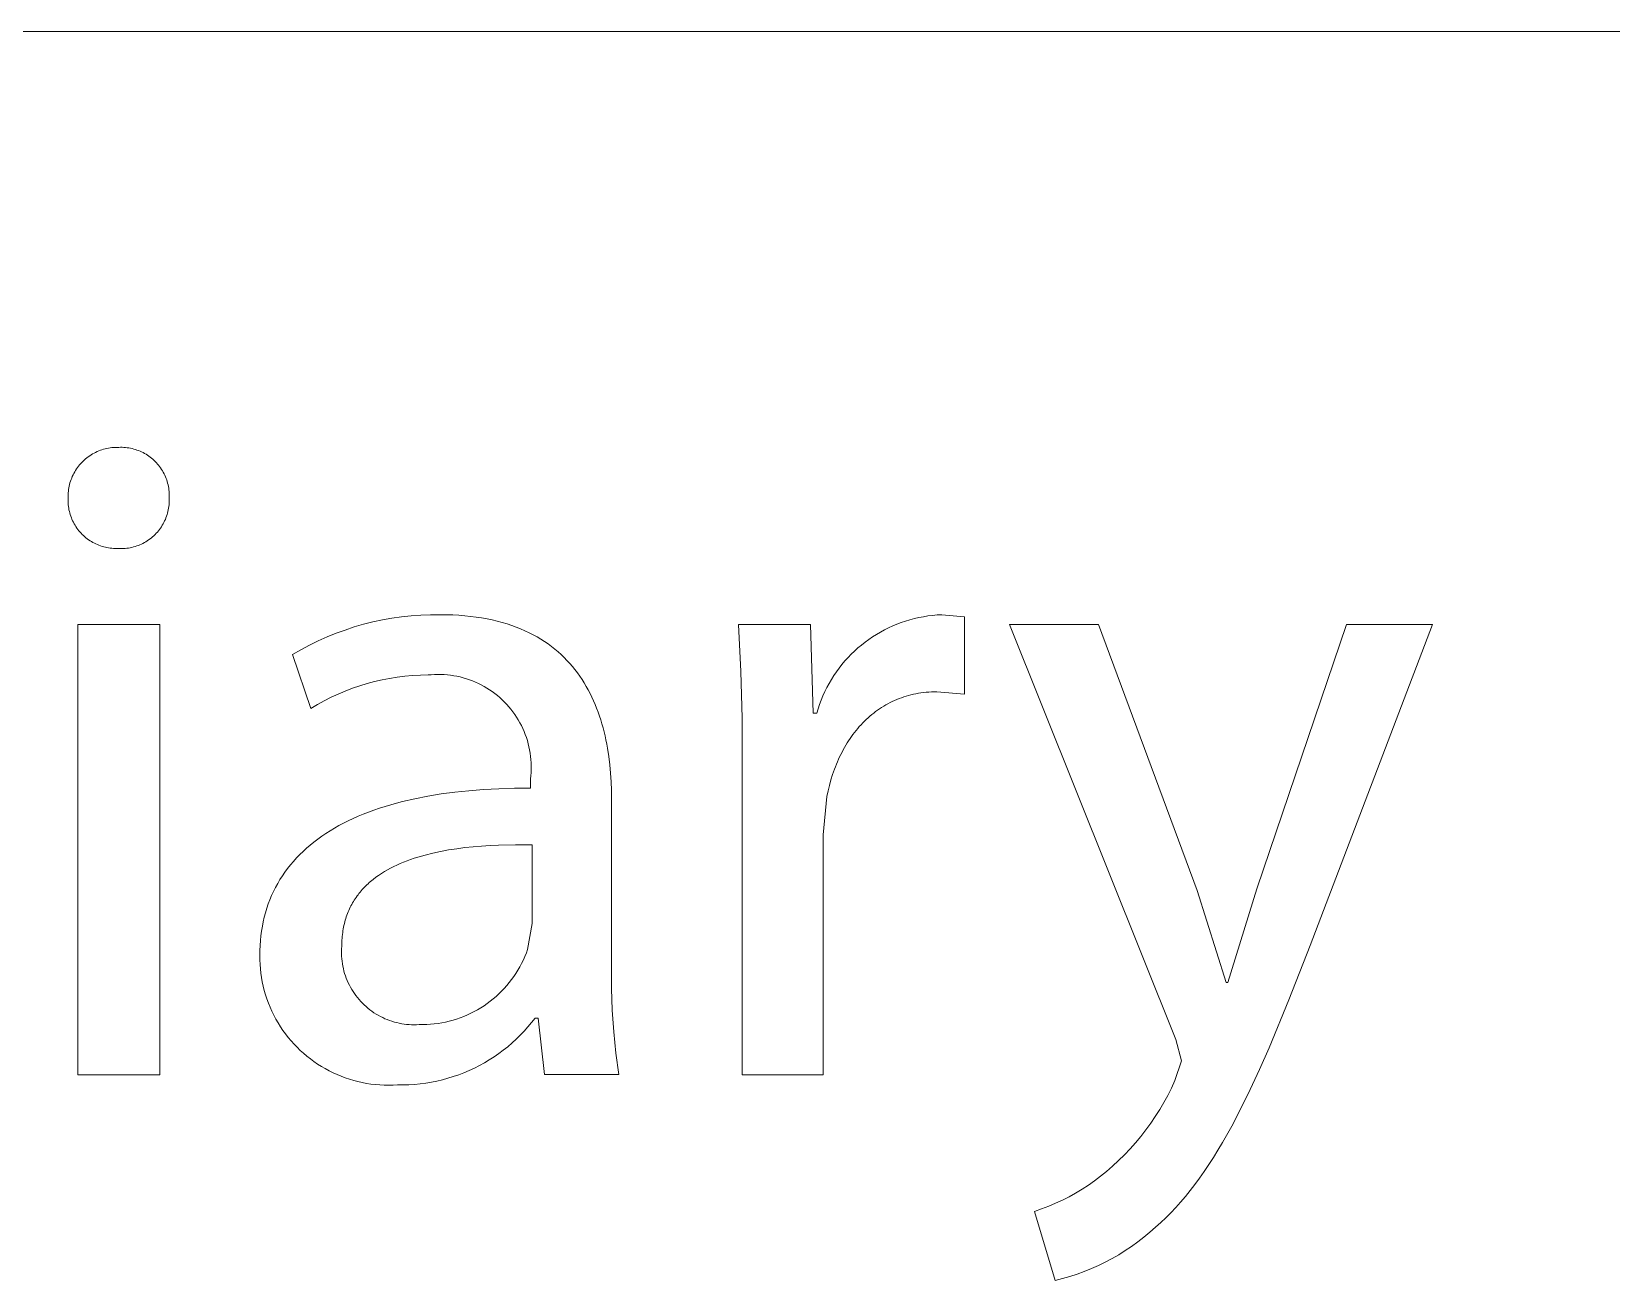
# Model space of a CAD drawing. Header units: millimetres. Extents: x 373 to 3451, y -552 to 1598.
# Drawn here: x 3263.3 to 3315.7, y -249.2 to -207.9 of the extents above; entities that cross this region are included whole.
import ezdxf

# ---------------------------------------------------------------- set-up
doc = ezdxf.new("R2010")
doc.units = ezdxf.units.MM
doc.header["$MEASUREMENT"] = 0
doc.layers.add('Domyślny', color=7, linetype='Continuous', true_color=0x000000)

msp = doc.modelspace()

# ---------------------------------------------------------------- linework, layer by layer
at = {"layer": 'Domyślny', "color": 18, "lineweight": 15, "true_color": 0x000000}
for p, q in [((3447.834, -207.866), (2287.646, -207.866)), ((3265.172, -221.986), (3265.218, -221.952)), ((3265.218, -221.952), (3265.264, -221.919)), ((3265.264, -221.919), (3265.311, -221.889)), ((3265.311, -221.889), (3265.36, -221.859)), ((3265.36, -221.859), (3265.409, -221.832)), ((3265.409, -221.832), (3265.46, -221.806)), ((3265.46, -221.806), (3265.511, -221.782)), ((3265.511, -221.782), (3265.563, -221.76)), ((3265.563, -221.76), (3265.616, -221.739)), ((3265.616, -221.739), (3265.67, -221.721)), ((3265.67, -221.721), (3265.724, -221.704)), ((3265.724, -221.704), (3265.778, -221.689)), ((3265.778, -221.689), (3265.834, -221.676)), ((3265.834, -221.676), (3265.889, -221.665)), ((3265.889, -221.665), (3265.945, -221.656)), ((3265.945, -221.656), (3266.001, -221.649)), ((3266.001, -221.649), (3266.058, -221.644)), ((3266.058, -221.644), (3266.114, -221.641)), ((3266.114, -221.641), (3266.171, -221.64)), ((3266.171, -221.64), (3266.228, -221.64)), ((3266.228, -221.64), (3266.283, -221.639)), ((3266.283, -221.639), (3266.339, -221.639)), ((3266.339, -221.639), (3266.394, -221.641)), ((3266.394, -221.641), (3266.45, -221.646)), ((3266.45, -221.646), (3266.505, -221.652)), ((3266.505, -221.652), (3266.56, -221.66)), ((3266.56, -221.66), (3266.615, -221.67)), ((3266.615, -221.67), (3266.669, -221.682)), ((3266.669, -221.682), (3266.723, -221.696)), ((3266.723, -221.696), (3266.776, -221.711)), ((3266.776, -221.711), (3266.829, -221.729)), ((3266.829, -221.729), (3266.881, -221.748)), ((3266.881, -221.748), (3266.933, -221.769)), ((3266.933, -221.769), (3266.983, -221.792)), ((3266.983, -221.792), (3267.033, -221.816)), ((3267.033, -221.816), (3267.082, -221.843)), ((3267.082, -221.843), (3267.13, -221.871)), ((3267.13, -221.871), (3267.177, -221.9)), ((3267.177, -221.9), (3267.223, -221.932)), ((3267.223, -221.932), (3267.268, -221.965)), ((3264.738, -222.503), (3264.766, -222.453)), ((3264.766, -222.453), (3264.795, -222.405)), ((3264.795, -222.405), (3264.826, -222.357)), ((3264.826, -222.357), (3264.859, -222.311)), ((3264.859, -222.311), (3264.893, -222.266)), ((3264.893, -222.266), (3264.928, -222.222)), ((3264.928, -222.222), (3264.966, -222.179)), ((3264.966, -222.179), (3265.004, -222.138)), ((3265.004, -222.138), (3265.044, -222.098)), ((3265.044, -222.098), (3265.086, -222.059)), ((3265.086, -222.059), (3265.128, -222.022)), ((3265.128, -222.022), (3265.172, -221.986)), ((3267.268, -221.965), (3267.312, -221.999)), ((3267.312, -221.999), (3267.354, -222.035)), ((3267.354, -222.035), (3267.395, -222.072)), ((3267.395, -222.072), (3267.435, -222.111)), ((3267.435, -222.111), (3267.474, -222.151)), ((3267.474, -222.151), (3267.511, -222.192)), ((3267.511, -222.192), (3267.546, -222.235)), ((3267.546, -222.235), (3267.58, -222.279)), ((3267.58, -222.279), (3267.613, -222.324)), ((3267.613, -222.324), (3267.644, -222.37)), ((3267.644, -222.37), (3267.673, -222.417)), ((3267.673, -222.417), (3267.701, -222.466)), ((3267.701, -222.466), (3267.727, -222.515)), ((3264.563, -223.039), (3264.572, -222.983)), ((3264.572, -222.983), (3264.583, -222.927)), ((3264.583, -222.927), (3264.596, -222.872)), ((3264.596, -222.872), (3264.61, -222.817)), ((3264.61, -222.817), (3264.627, -222.763)), ((3264.627, -222.763), (3264.646, -222.71)), ((3264.646, -222.71), (3264.666, -222.657)), ((3264.666, -222.657), (3264.688, -222.605)), ((3264.688, -222.605), (3264.712, -222.553)), ((3264.712, -222.553), (3264.738, -222.503)), ((3267.727, -222.515), (3267.751, -222.565)), ((3267.751, -222.565), (3267.774, -222.615)), ((3267.774, -222.615), (3267.795, -222.667)), ((3267.795, -222.667), (3267.814, -222.719)), ((3267.814, -222.719), (3267.831, -222.772)), ((3267.831, -222.772), (3267.846, -222.826)), ((3267.846, -222.826), (3267.859, -222.88)), ((3267.859, -222.88), (3267.871, -222.934)), ((3267.871, -222.934), (3267.881, -222.989)), ((3267.881, -222.989), (3267.888, -223.044)), ((3264.545, -223.376), (3264.547, -223.321)), ((3264.546, -223.432), (3264.545, -223.376)), ((3264.546, -223.264), (3264.547, -223.208)), ((3264.547, -223.321), (3264.546, -223.264)), ((3264.548, -223.487), (3264.546, -223.432)), ((3264.547, -223.208), (3264.55, -223.151)), ((3264.553, -223.542), (3264.548, -223.487)), ((3264.55, -223.151), (3264.556, -223.095)), ((3264.556, -223.095), (3264.563, -223.039)), ((3267.888, -223.044), (3267.894, -223.099)), ((3267.897, -223.488), (3267.893, -223.543)), ((3267.894, -223.099), (3267.898, -223.154)), ((3267.899, -223.432), (3267.897, -223.488)), ((3267.898, -223.154), (3267.9, -223.21)), ((3267.9, -223.266), (3267.898, -223.321)), ((3267.898, -223.321), (3267.9, -223.377)), ((3267.9, -223.377), (3267.899, -223.432)), ((3267.9, -223.21), (3267.9, -223.266)), ((3264.559, -223.597), (3264.553, -223.542)), ((3264.567, -223.652), (3264.559, -223.597)), ((3264.577, -223.707), (3264.567, -223.652)), ((3264.589, -223.761), (3264.577, -223.707)), ((3264.603, -223.814), (3264.589, -223.761)), ((3264.619, -223.868), (3264.603, -223.814)), ((3264.636, -223.92), (3264.619, -223.868)), ((3264.655, -223.972), (3264.636, -223.92)), ((3264.676, -224.023), (3264.655, -223.972)), ((3264.699, -224.074), (3264.676, -224.023)), ((3267.77, -224.026), (3267.747, -224.076)), ((3267.791, -223.974), (3267.77, -224.026)), ((3267.81, -223.922), (3267.791, -223.974)), ((3267.828, -223.869), (3267.81, -223.922)), ((3267.843, -223.816), (3267.828, -223.869)), ((3267.857, -223.762), (3267.843, -223.816)), ((3267.869, -223.708), (3267.857, -223.762)), ((3267.879, -223.653), (3267.869, -223.708)), ((3267.887, -223.598), (3267.879, -223.653)), ((3267.893, -223.543), (3267.887, -223.598)), ((3264.724, -224.123), (3264.699, -224.074)), ((3264.75, -224.172), (3264.724, -224.123)), ((3264.778, -224.22), (3264.75, -224.172)), ((3264.807, -224.267), (3264.778, -224.22)), ((3264.838, -224.313), (3264.807, -224.267)), ((3264.871, -224.357), (3264.838, -224.313)), ((3264.905, -224.401), (3264.871, -224.357)), ((3264.941, -224.443), (3264.905, -224.401)), ((3264.978, -224.484), (3264.941, -224.443)), ((3265.017, -224.524), (3264.978, -224.484)), ((3265.057, -224.563), (3265.017, -224.524)), ((3265.098, -224.6), (3265.057, -224.563)), ((3267.389, -224.567), (3267.348, -224.604)), ((3267.429, -224.528), (3267.389, -224.567)), ((3267.468, -224.488), (3267.429, -224.528)), ((3267.505, -224.447), (3267.468, -224.488)), ((3267.541, -224.405), (3267.505, -224.447)), ((3267.575, -224.361), (3267.541, -224.405)), ((3267.608, -224.316), (3267.575, -224.361)), ((3267.639, -224.27), (3267.608, -224.316)), ((3267.669, -224.223), (3267.639, -224.27)), ((3267.697, -224.175), (3267.669, -224.223)), ((3267.723, -224.126), (3267.697, -224.175)), ((3267.747, -224.076), (3267.723, -224.126)), ((3265.14, -224.635), (3265.098, -224.6)), ((3265.184, -224.669), (3265.14, -224.635)), ((3265.229, -224.702), (3265.184, -224.669)), ((3265.275, -224.733), (3265.229, -224.702)), ((3265.322, -224.762), (3265.275, -224.733)), ((3265.37, -224.79), (3265.322, -224.762)), ((3265.419, -224.816), (3265.37, -224.79)), ((3265.468, -224.84), (3265.419, -224.816)), ((3265.519, -224.863), (3265.468, -224.84)), ((3265.57, -224.884), (3265.519, -224.863)), ((3265.622, -224.903), (3265.57, -224.884)), ((3265.675, -224.92), (3265.622, -224.903)), ((3265.728, -224.936), (3265.675, -224.92)), ((3265.782, -224.949), (3265.728, -224.936)), ((3265.836, -224.961), (3265.782, -224.949)), ((3265.89, -224.971), (3265.836, -224.961)), ((3265.945, -224.979), (3265.89, -224.971)), ((3266, -224.985), (3265.945, -224.979)), ((3266.055, -224.989), (3266, -224.985)), ((3266.111, -224.991), (3266.055, -224.989)), ((3266.166, -224.992), (3266.111, -224.991)), ((3266.222, -224.995), (3266.166, -224.992)), ((3266.277, -224.997), (3266.222, -224.995)), ((3266.333, -224.997), (3266.277, -224.997)), ((3266.388, -224.994), (3266.333, -224.997)), ((3266.443, -224.99), (3266.388, -224.994)), ((3266.499, -224.984), (3266.443, -224.99)), ((3266.554, -224.976), (3266.499, -224.984)), ((3266.608, -224.966), (3266.554, -224.976)), ((3266.663, -224.955), (3266.608, -224.966)), ((3266.716, -224.941), (3266.663, -224.955)), ((3266.77, -224.926), (3266.716, -224.941)), ((3266.823, -224.908), (3266.77, -224.926)), ((3266.875, -224.889), (3266.823, -224.908)), ((3266.926, -224.868), (3266.875, -224.889)), ((3266.977, -224.845), (3266.926, -224.868)), ((3267.027, -224.821), (3266.977, -224.845)), ((3267.076, -224.795), (3267.027, -224.821)), ((3267.124, -224.767), (3267.076, -224.795)), ((3267.171, -224.738), (3267.124, -224.767)), ((3267.217, -224.707), (3267.171, -224.738)), ((3267.262, -224.674), (3267.217, -224.707)), ((3267.306, -224.64), (3267.262, -224.674)), ((3267.348, -224.604), (3267.306, -224.64)), ((3276.234, -227.197), (3276.555, -227.185)), ((3276.555, -227.185), (3276.875, -227.184)), ((3276.875, -227.184), (3277.086, -227.186)), ((3277.086, -227.186), (3277.293, -227.193)), ((3277.293, -227.193), (3277.494, -227.204)), ((3293.344, -227.194), (3293.496, -227.186)), ((3293.496, -227.186), (3294.254, -227.258)), ((3264.875, -227.513), (3267.591, -227.513)), ((3264.875, -242.425), (3264.875, -227.513)), ((3267.591, -227.513), (3267.591, -242.425)), ((3273.425, -227.802), (3273.726, -227.692)), ((3273.726, -227.692), (3274.03, -227.592)), ((3274.03, -227.592), (3274.338, -227.503)), ((3274.338, -227.503), (3274.649, -227.425)), ((3274.649, -227.425), (3274.963, -227.358)), ((3274.963, -227.358), (3275.278, -227.301)), ((3275.278, -227.301), (3275.596, -227.255)), ((3275.596, -227.255), (3275.914, -227.221)), ((3275.914, -227.221), (3276.234, -227.197)), ((3277.494, -227.204), (3277.69, -227.22)), ((3277.69, -227.22), (3277.882, -227.239)), ((3277.882, -227.239), (3278.069, -227.263)), ((3278.069, -227.263), (3278.251, -227.291)), ((3278.251, -227.291), (3278.429, -227.323)), ((3278.429, -227.323), (3278.601, -227.359)), ((3278.601, -227.359), (3278.77, -227.399)), ((3278.77, -227.399), (3278.933, -227.443)), ((3278.933, -227.443), (3279.093, -227.49)), ((3279.093, -227.49), (3279.248, -227.541)), ((3279.248, -227.541), (3279.398, -227.596)), ((3279.398, -227.596), (3279.544, -227.654)), ((3279.544, -227.654), (3279.686, -227.716)), ((3279.686, -227.716), (3279.824, -227.781)), ((3286.841, -229.064), (3286.762, -227.514)), ((3286.762, -227.514), (3289.15, -227.514)), ((3289.15, -227.514), (3289.232, -230.445)), ((3291.464, -227.761), (3291.598, -227.689)), ((3291.598, -227.689), (3291.734, -227.621)), ((3291.734, -227.621), (3291.873, -227.557)), ((3291.873, -227.557), (3292.013, -227.499)), ((3292.013, -227.499), (3292.156, -227.445)), ((3292.156, -227.445), (3292.3, -227.396)), ((3292.3, -227.396), (3292.445, -227.352)), ((3292.445, -227.352), (3292.593, -227.313)), ((3292.593, -227.313), (3292.741, -227.279)), ((3292.741, -227.279), (3292.891, -227.25)), ((3292.891, -227.25), (3293.041, -227.227)), ((3293.041, -227.227), (3293.192, -227.208)), ((3293.192, -227.208), (3293.344, -227.194)), ((3294.254, -227.258), (3294.254, -229.82)), ((3301.257, -241.257), (3295.743, -227.513)), ((3295.743, -227.513), (3298.695, -227.513)), ((3298.695, -227.513), (3301.964, -236.327)), ((3303.942, -236.265), (3306.904, -227.513)), ((3309.764, -227.513), (3305.705, -238.141)), ((3306.904, -227.513), (3309.764, -227.513)), ((3272.264, -228.345), (3272.547, -228.195)), ((3272.547, -228.195), (3272.835, -228.054)), ((3272.835, -228.054), (3273.128, -227.923)), ((3273.128, -227.923), (3273.425, -227.802)), ((3279.824, -227.781), (3279.958, -227.849)), ((3279.958, -227.849), (3280.087, -227.921)), ((3280.087, -227.921), (3280.213, -227.995)), ((3280.213, -227.995), (3280.335, -228.073)), ((3280.335, -228.073), (3280.452, -228.154)), ((3280.452, -228.154), (3280.566, -228.238)), ((3280.566, -228.238), (3280.676, -228.324)), ((3290.72, -228.288), (3290.836, -228.19)), ((3290.836, -228.19), (3290.956, -228.096)), ((3290.956, -228.096), (3291.078, -228.006)), ((3291.078, -228.006), (3291.204, -227.92)), ((3291.204, -227.92), (3291.333, -227.838)), ((3291.333, -227.838), (3291.464, -227.761)), ((3271.986, -228.506), (3272.264, -228.345)), ((3272.591, -230.289), (3271.986, -228.506)), ((3280.676, -228.324), (3280.782, -228.414)), ((3280.782, -228.414), (3280.885, -228.506)), ((3280.885, -228.506), (3280.983, -228.6)), ((3280.983, -228.6), (3281.079, -228.698)), ((3281.079, -228.698), (3281.17, -228.797)), ((3290.191, -228.835), (3290.289, -228.718)), ((3290.289, -228.718), (3290.391, -228.605)), ((3290.391, -228.605), (3290.497, -228.496)), ((3290.497, -228.496), (3290.607, -228.39)), ((3290.607, -228.39), (3290.72, -228.288)), ((3275.456, -229.254), (3275.203, -229.294)), ((3275.71, -229.223), (3275.456, -229.254)), ((3275.964, -229.2), (3275.71, -229.223)), ((3276.22, -229.187), (3275.964, -229.2)), ((3276.475, -229.182), (3276.22, -229.187)), ((3276.582, -229.172), (3276.475, -229.182)), ((3276.689, -229.166), (3276.582, -229.172)), ((3276.796, -229.163), (3276.689, -229.166)), ((3276.903, -229.164), (3276.796, -229.163)), ((3277.01, -229.169), (3276.903, -229.164)), ((3277.116, -229.177), (3277.01, -229.169)), ((3277.223, -229.189), (3277.116, -229.177)), ((3277.328, -229.205), (3277.223, -229.189)), ((3277.434, -229.224), (3277.328, -229.205)), ((3277.538, -229.247), (3277.434, -229.224)), ((3277.642, -229.274), (3277.538, -229.247)), ((3277.744, -229.305), (3277.642, -229.274)), ((3281.17, -228.797), (3281.258, -228.899)), ((3281.258, -228.899), (3281.343, -229.004)), ((3281.343, -229.004), (3281.424, -229.111)), ((3281.424, -229.111), (3281.502, -229.22)), ((3281.502, -229.22), (3281.577, -229.331)), ((3286.882, -230.615), (3286.841, -229.064)), ((3289.84, -229.332), (3289.922, -229.203)), ((3289.922, -229.203), (3290.007, -229.077)), ((3290.007, -229.077), (3290.097, -228.955)), ((3290.097, -228.955), (3290.191, -228.835)), ((3273.731, -229.713), (3273.495, -229.813)), ((3273.97, -229.622), (3273.731, -229.713)), ((3274.211, -229.539), (3273.97, -229.622)), ((3274.456, -229.465), (3274.211, -229.539)), ((3274.703, -229.399), (3274.456, -229.465)), ((3274.952, -229.342), (3274.703, -229.399)), ((3275.203, -229.294), (3274.952, -229.342)), ((3277.846, -229.338), (3277.744, -229.305)), ((3277.946, -229.376), (3277.846, -229.338)), ((3278.045, -229.417), (3277.946, -229.376)), ((3278.142, -229.461), (3278.045, -229.417)), ((3278.238, -229.509), (3278.142, -229.461)), ((3278.332, -229.56), (3278.238, -229.509)), ((3278.424, -229.614), (3278.332, -229.56)), ((3278.515, -229.671), (3278.424, -229.614)), ((3278.603, -229.732), (3278.515, -229.671)), ((3278.689, -229.795), (3278.603, -229.732)), ((3278.773, -229.862), (3278.689, -229.795)), ((3281.577, -229.331), (3281.648, -229.444)), ((3281.648, -229.444), (3281.717, -229.559)), ((3281.717, -229.559), (3281.782, -229.676)), ((3281.782, -229.676), (3281.844, -229.795)), ((3281.844, -229.795), (3281.903, -229.915)), ((3289.56, -229.872), (3289.623, -229.733)), ((3289.623, -229.733), (3289.691, -229.597)), ((3289.691, -229.597), (3289.763, -229.463)), ((3289.763, -229.463), (3289.84, -229.332)), ((3292.641, -229.804), (3292.558, -229.821)), ((3292.724, -229.789), (3292.641, -229.804)), ((3292.808, -229.775), (3292.724, -229.789)), ((3292.893, -229.764), (3292.808, -229.775)), ((3292.979, -229.755), (3292.893, -229.764)), ((3293.066, -229.747), (3292.979, -229.755)), ((3293.154, -229.742), (3293.066, -229.747)), ((3293.242, -229.739), (3293.154, -229.742)), ((3293.332, -229.738), (3293.242, -229.739)), ((3294.254, -229.82), (3293.332, -229.738)), ((3272.811, -230.158), (3272.591, -230.289)), ((3273.035, -230.035), (3272.811, -230.158)), ((3273.263, -229.92), (3273.035, -230.035)), ((3273.495, -229.813), (3273.263, -229.92)), ((3278.854, -229.931), (3278.773, -229.862)), ((3278.933, -230.004), (3278.854, -229.931)), ((3279.01, -230.079), (3278.933, -230.004)), ((3279.084, -230.156), (3279.01, -230.079)), ((3279.155, -230.236), (3279.084, -230.156)), ((3279.223, -230.319), (3279.155, -230.236)), ((3279.288, -230.403), (3279.223, -230.319)), ((3281.903, -229.915), (3281.959, -230.037)), ((3281.959, -230.037), (3282.012, -230.161)), ((3282.012, -230.161), (3282.062, -230.287)), ((3282.062, -230.287), (3282.11, -230.413)), ((3289.355, -230.445), (3289.399, -230.299)), ((3289.399, -230.299), (3289.448, -230.155)), ((3289.448, -230.155), (3289.501, -230.013)), ((3289.501, -230.013), (3289.56, -229.872)), ((3291.438, -230.302), (3291.372, -230.348)), ((3291.506, -230.258), (3291.438, -230.302)), ((3291.575, -230.215), (3291.506, -230.258)), ((3291.644, -230.174), (3291.575, -230.215)), ((3291.715, -230.135), (3291.644, -230.174)), ((3291.787, -230.097), (3291.715, -230.135)), ((3291.859, -230.062), (3291.787, -230.097)), ((3291.933, -230.028), (3291.859, -230.062)), ((3292.008, -229.995), (3291.933, -230.028)), ((3292.084, -229.965), (3292.008, -229.995)), ((3292.16, -229.936), (3292.084, -229.965)), ((3292.238, -229.91), (3292.16, -229.936)), ((3292.317, -229.885), (3292.238, -229.91)), ((3292.396, -229.862), (3292.317, -229.885)), ((3292.477, -229.84), (3292.396, -229.862)), ((3292.558, -229.821), (3292.477, -229.84)), ((3279.35, -230.49), (3279.288, -230.403)), ((3279.409, -230.58), (3279.35, -230.49)), ((3279.465, -230.671), (3279.409, -230.58)), ((3279.518, -230.764), (3279.465, -230.671)), ((3279.568, -230.859), (3279.518, -230.764)), ((3282.11, -230.413), (3282.155, -230.542)), ((3282.155, -230.542), (3282.197, -230.671)), ((3282.197, -230.671), (3282.236, -230.802)), ((3282.236, -230.802), (3282.273, -230.934)), ((3286.885, -232.167), (3286.882, -230.615)), ((3289.232, -230.445), (3289.355, -230.445)), ((3290.822, -230.832), (3290.766, -230.894)), ((3290.878, -230.772), (3290.822, -230.832)), ((3290.936, -230.714), (3290.878, -230.772)), ((3290.995, -230.657), (3290.936, -230.714)), ((3291.055, -230.602), (3290.995, -230.657)), ((3291.116, -230.548), (3291.055, -230.602)), ((3291.178, -230.496), (3291.116, -230.548)), ((3291.242, -230.445), (3291.178, -230.496)), ((3291.306, -230.396), (3291.242, -230.445)), ((3291.372, -230.348), (3291.306, -230.396)), ((3279.614, -230.955), (3279.568, -230.859)), ((3279.657, -231.053), (3279.614, -230.955)), ((3279.696, -231.153), (3279.657, -231.053)), ((3279.732, -231.253), (3279.696, -231.153)), ((3279.765, -231.355), (3279.732, -231.253)), ((3279.794, -231.458), (3279.765, -231.355)), ((3282.273, -230.934), (3282.307, -231.067)), ((3282.307, -231.067), (3282.339, -231.201)), ((3282.339, -231.201), (3282.368, -231.336)), ((3282.368, -231.336), (3282.395, -231.471)), ((3290.41, -231.362), (3290.364, -231.434)), ((3290.457, -231.291), (3290.41, -231.362)), ((3290.506, -231.221), (3290.457, -231.291)), ((3290.556, -231.153), (3290.506, -231.221)), ((3290.606, -231.086), (3290.556, -231.153)), ((3290.658, -231.021), (3290.606, -231.086)), ((3290.712, -230.956), (3290.658, -231.021)), ((3290.766, -230.894), (3290.712, -230.956)), ((3279.819, -231.562), (3279.794, -231.458)), ((3279.84, -231.667), (3279.819, -231.562)), ((3279.858, -231.773), (3279.84, -231.667)), ((3279.872, -231.879), (3279.858, -231.773)), ((3279.883, -231.985), (3279.872, -231.879)), ((3282.395, -231.471), (3282.42, -231.608)), ((3282.42, -231.608), (3282.462, -231.883)), ((3282.462, -231.883), (3282.496, -232.161)), ((3290.114, -231.893), (3290.076, -231.973)), ((3290.152, -231.813), (3290.114, -231.893)), ((3290.192, -231.735), (3290.152, -231.813)), ((3290.233, -231.658), (3290.192, -231.735)), ((3290.276, -231.582), (3290.233, -231.658)), ((3290.319, -231.507), (3290.276, -231.582)), ((3290.364, -231.434), (3290.319, -231.507)), ((3279.88, -232.52), (3279.888, -232.413)), ((3279.89, -232.092), (3279.883, -231.985)), ((3279.888, -232.413), (3279.892, -232.306)), ((3279.893, -232.199), (3279.89, -232.092)), ((3279.892, -232.306), (3279.893, -232.199)), ((3282.496, -232.161), (3282.522, -232.44)), ((3286.885, -242.426), (3286.885, -232.167)), ((3289.94, -232.307), (3289.88, -232.48)), ((3289.972, -232.222), (3289.94, -232.307)), ((3290.006, -232.138), (3289.972, -232.222)), ((3290.04, -232.055), (3290.006, -232.138)), ((3290.076, -231.973), (3290.04, -232.055)), ((3278.318, -232.977), (3278.82, -232.951)), ((3278.82, -232.951), (3279.336, -232.936)), ((3279.336, -232.936), (3279.868, -232.933)), ((3279.868, -232.626), (3279.88, -232.52)), ((3279.868, -232.933), (3279.868, -232.626)), ((3282.522, -232.44), (3282.539, -232.72)), ((3282.539, -232.72), (3282.55, -233.001)), ((3289.776, -232.839), (3289.732, -233.024)), ((3289.825, -232.658), (3289.776, -232.839)), ((3289.88, -232.48), (3289.825, -232.658)), ((3275.24, -233.481), (3275.434, -233.427)), ((3275.434, -233.427), (3275.633, -233.376)), ((3275.633, -233.376), (3276.041, -233.281)), ((3276.041, -233.281), (3276.465, -233.198)), ((3276.465, -233.198), (3276.905, -233.125)), ((3276.905, -233.125), (3277.361, -233.065)), ((3277.361, -233.065), (3277.832, -233.015)), ((3277.832, -233.015), (3278.318, -232.977)), ((3282.55, -233.001), (3282.553, -233.282)), ((3282.553, -233.282), (3282.553, -238.857)), ((3289.693, -233.212), (3289.57, -234.483)), ((3289.732, -233.024), (3289.693, -233.212)), ((3273.833, -234.014), (3273.994, -233.938)), ((3273.994, -233.938), (3274.16, -233.864)), ((3274.16, -233.864), (3274.33, -233.794)), ((3274.33, -233.794), (3274.504, -233.726)), ((3274.504, -233.726), (3274.682, -233.661)), ((3274.682, -233.661), (3274.864, -233.598)), ((3274.864, -233.598), (3275.05, -233.538)), ((3275.05, -233.538), (3275.24, -233.481)), ((3272.951, -234.527), (3273.087, -234.435)), ((3273.087, -234.435), (3273.228, -234.345)), ((3273.228, -234.345), (3273.373, -234.258)), ((3273.373, -234.258), (3273.522, -234.174)), ((3273.522, -234.174), (3273.675, -234.093)), ((3273.675, -234.093), (3273.833, -234.014)), ((3289.57, -234.483), (3289.57, -242.426)), ((3272.221, -235.135), (3272.332, -235.027)), ((3272.332, -235.027), (3272.447, -234.922)), ((3272.447, -234.922), (3272.567, -234.819)), ((3272.567, -234.819), (3272.69, -234.719)), ((3272.69, -234.719), (3272.818, -234.622)), ((3272.818, -234.622), (3272.951, -234.527)), ((3276.893, -235.028), (3276.635, -235.084)), ((3277.157, -234.979), (3276.893, -235.028)), ((3277.425, -234.937), (3277.157, -234.979)), ((3277.698, -234.902), (3277.425, -234.937)), ((3277.973, -234.872), (3277.698, -234.902)), ((3278.251, -234.849), (3277.973, -234.872)), ((3278.53, -234.83), (3278.251, -234.849)), ((3278.811, -234.817), (3278.53, -234.83)), ((3279.372, -234.805), (3278.811, -234.817)), ((3279.929, -234.809), (3279.372, -234.805)), ((3279.929, -237.412), (3279.929, -234.809)), ((3271.822, -235.592), (3271.915, -235.474)), ((3271.915, -235.474), (3272.013, -235.358)), ((3272.013, -235.358), (3272.115, -235.245)), ((3272.115, -235.245), (3272.221, -235.135)), ((3275.336, -235.53), (3275.23, -235.583)), ((3275.443, -235.479), (3275.336, -235.53)), ((3275.553, -235.43), (3275.443, -235.479)), ((3275.666, -235.383), (3275.553, -235.43)), ((3275.78, -235.338), (3275.666, -235.383)), ((3275.897, -235.296), (3275.78, -235.338)), ((3276.015, -235.256), (3275.897, -235.296)), ((3276.136, -235.217), (3276.015, -235.256)), ((3276.258, -235.181), (3276.136, -235.217)), ((3276.382, -235.147), (3276.258, -235.181)), ((3276.635, -235.084), (3276.382, -235.147)), ((3271.422, -236.221), (3271.493, -236.09)), ((3271.493, -236.09), (3271.568, -235.962)), ((3271.568, -235.962), (3271.648, -235.836)), ((3271.648, -235.836), (3271.733, -235.713)), ((3271.733, -235.713), (3271.822, -235.592)), ((3274.527, -236.061), (3274.486, -236.098)), ((3274.569, -236.025), (3274.527, -236.061)), ((3274.611, -235.989), (3274.569, -236.025)), ((3274.654, -235.954), (3274.611, -235.989)), ((3274.743, -235.886), (3274.654, -235.954)), ((3274.835, -235.821), (3274.743, -235.886)), ((3274.93, -235.758), (3274.835, -235.821)), ((3275.028, -235.697), (3274.93, -235.758)), ((3275.128, -235.639), (3275.028, -235.697)), ((3275.23, -235.583), (3275.128, -235.639)), ((3271.235, -236.628), (3271.293, -236.49)), ((3271.293, -236.49), (3271.355, -236.354)), ((3271.355, -236.354), (3271.422, -236.221)), ((3274.059, -236.594), (3274.029, -236.64)), ((3274.09, -236.549), (3274.059, -236.594)), ((3274.121, -236.504), (3274.09, -236.549)), ((3274.154, -236.461), (3274.121, -236.504)), ((3274.187, -236.417), (3274.154, -236.461)), ((3274.222, -236.375), (3274.187, -236.417)), ((3274.257, -236.333), (3274.222, -236.375)), ((3274.293, -236.292), (3274.257, -236.333)), ((3274.33, -236.252), (3274.293, -236.292)), ((3274.368, -236.213), (3274.33, -236.252)), ((3274.406, -236.174), (3274.368, -236.213)), ((3274.446, -236.135), (3274.406, -236.174)), ((3274.486, -236.098), (3274.446, -236.135)), ((3301.964, -236.327), (3302.917, -239.371)), ((3302.979, -239.371), (3303.942, -236.265)), ((3271.05, -237.206), (3271.089, -237.058)), ((3271.089, -237.058), (3271.133, -236.912)), ((3271.133, -236.912), (3271.182, -236.769)), ((3271.182, -236.769), (3271.235, -236.628)), ((3273.785, -237.14), (3273.766, -237.194)), ((3273.805, -237.086), (3273.785, -237.14)), ((3273.826, -237.034), (3273.805, -237.086)), ((3273.848, -236.982), (3273.826, -237.034)), ((3273.871, -236.931), (3273.848, -236.982)), ((3273.895, -236.88), (3273.871, -236.931)), ((3273.92, -236.831), (3273.895, -236.88)), ((3273.946, -236.782), (3273.92, -236.831)), ((3273.973, -236.734), (3273.946, -236.782)), ((3274, -236.686), (3273.973, -236.734)), ((3274.029, -236.64), (3274, -236.686)), ((3270.959, -237.665), (3270.984, -237.509)), ((3270.984, -237.509), (3271.015, -237.356)), ((3271.015, -237.356), (3271.05, -237.206)), ((3273.654, -237.656), (3273.646, -237.717)), ((3273.665, -237.595), (3273.654, -237.656)), ((3273.676, -237.536), (3273.665, -237.595)), ((3273.688, -237.477), (3273.676, -237.536)), ((3273.702, -237.418), (3273.688, -237.477)), ((3273.716, -237.361), (3273.702, -237.418)), ((3273.732, -237.305), (3273.716, -237.361)), ((3273.748, -237.249), (3273.732, -237.305)), ((3273.766, -237.194), (3273.748, -237.249)), ((3279.776, -238.273), (3279.929, -237.412)), ((3270.902, -238.311), (3270.909, -238.146)), ((3270.909, -238.146), (3270.921, -237.983)), ((3270.921, -237.983), (3270.938, -237.823)), ((3270.938, -237.823), (3270.959, -237.665)), ((3273.616, -238.171), (3273.611, -238.253)), ((3273.617, -238.103), (3273.616, -238.171)), ((3273.618, -238.037), (3273.617, -238.103)), ((3273.621, -237.971), (3273.618, -238.037)), ((3273.626, -237.907), (3273.621, -237.971)), ((3273.631, -237.843), (3273.626, -237.907)), ((3273.638, -237.78), (3273.631, -237.843)), ((3273.646, -237.717), (3273.638, -237.78)), ((3305.705, -238.141), (3305.001, -239.945)), ((3270.9, -238.478), (3270.902, -238.311)), ((3270.901, -238.625), (3270.9, -238.478)), ((3270.907, -238.771), (3270.901, -238.625)), ((3273.611, -238.253), (3273.608, -238.336)), ((3273.608, -238.336), (3273.608, -238.419)), ((3273.608, -238.419), (3273.611, -238.502)), ((3273.611, -238.502), (3273.617, -238.584)), ((3273.617, -238.584), (3273.626, -238.666)), ((3273.626, -238.666), (3273.638, -238.748)), ((3279.577, -238.738), (3279.633, -238.624)), ((3279.633, -238.624), (3279.684, -238.509)), ((3279.684, -238.509), (3279.732, -238.392)), ((3279.732, -238.392), (3279.776, -238.273)), ((3270.919, -238.917), (3270.907, -238.771)), ((3270.935, -239.062), (3270.919, -238.917)), ((3270.956, -239.207), (3270.935, -239.062)), ((3270.983, -239.351), (3270.956, -239.207)), ((3273.638, -238.748), (3273.652, -238.83)), ((3273.652, -238.83), (3273.67, -238.911)), ((3273.67, -238.911), (3273.69, -238.991)), ((3273.69, -238.991), (3273.712, -239.071)), ((3273.712, -239.071), (3273.738, -239.15)), ((3273.738, -239.15), (3273.766, -239.227)), ((3273.766, -239.227), (3273.797, -239.304)), ((3279.244, -239.274), (3279.318, -239.172)), ((3279.318, -239.172), (3279.388, -239.067)), ((3279.388, -239.067), (3279.455, -238.959)), ((3279.455, -238.959), (3279.518, -238.85)), ((3279.518, -238.85), (3279.577, -238.738)), ((3282.553, -238.857), (3282.553, -239.573)), ((3271.014, -239.494), (3270.983, -239.351)), ((3271.05, -239.636), (3271.014, -239.494)), ((3271.091, -239.777), (3271.05, -239.636)), ((3273.797, -239.304), (3273.831, -239.38)), ((3273.831, -239.38), (3273.867, -239.454)), ((3273.867, -239.454), (3273.905, -239.528)), ((3273.905, -239.528), (3273.947, -239.599)), ((3273.947, -239.599), (3273.99, -239.67)), ((3273.99, -239.67), (3274.036, -239.739)), ((3274.036, -239.739), (3274.085, -239.806)), ((3278.731, -239.832), (3278.824, -239.746)), ((3278.824, -239.746), (3278.914, -239.658)), ((3278.914, -239.658), (3279.001, -239.566)), ((3279.001, -239.566), (3279.085, -239.472)), ((3279.085, -239.472), (3279.166, -239.374)), ((3279.166, -239.374), (3279.244, -239.274)), ((3282.553, -239.573), (3282.578, -240.289)), ((3302.917, -239.371), (3302.979, -239.371)), ((3271.136, -239.916), (3271.091, -239.777)), ((3271.187, -240.053), (3271.136, -239.916)), ((3271.242, -240.189), (3271.187, -240.053)), ((3271.302, -240.323), (3271.242, -240.189)), ((3274.085, -239.806), (3274.135, -239.871)), ((3274.135, -239.871), (3274.188, -239.935)), ((3274.188, -239.935), (3274.243, -239.997)), ((3274.243, -239.997), (3274.301, -240.057)), ((3274.301, -240.057), (3274.36, -240.114)), ((3274.36, -240.114), (3274.421, -240.17)), ((3274.421, -240.17), (3274.484, -240.224)), ((3274.484, -240.224), (3274.549, -240.275)), ((3274.549, -240.275), (3274.615, -240.325)), ((3278.005, -240.334), (3278.115, -240.273)), ((3278.115, -240.273), (3278.224, -240.209)), ((3278.224, -240.209), (3278.33, -240.14)), ((3278.33, -240.14), (3278.434, -240.068)), ((3278.434, -240.068), (3278.536, -239.993)), ((3278.536, -239.993), (3278.635, -239.914)), ((3278.635, -239.914), (3278.731, -239.832)), ((3305.001, -239.945), (3304.342, -241.532)), ((3271.366, -240.454), (3271.302, -240.323)), ((3271.435, -240.583), (3271.366, -240.454)), ((3271.509, -240.71), (3271.435, -240.583)), ((3271.586, -240.834), (3271.509, -240.71)), ((3274.615, -240.325), (3274.684, -240.371)), ((3274.684, -240.371), (3274.754, -240.416)), ((3274.754, -240.416), (3274.825, -240.458)), ((3274.825, -240.458), (3274.898, -240.497)), ((3274.898, -240.497), (3274.972, -240.535)), ((3274.972, -240.535), (3275.047, -240.569)), ((3275.047, -240.569), (3275.123, -240.601)), ((3275.123, -240.601), (3275.201, -240.63)), ((3275.201, -240.63), (3275.279, -240.656)), ((3275.279, -240.656), (3275.359, -240.68)), ((3275.359, -240.68), (3275.439, -240.701)), ((3275.439, -240.701), (3275.519, -240.719)), ((3275.519, -240.719), (3275.601, -240.735)), ((3275.601, -240.735), (3275.683, -240.748)), ((3275.683, -240.748), (3275.765, -240.757)), ((3275.765, -240.757), (3275.847, -240.764)), ((3275.847, -240.764), (3275.93, -240.768)), ((3275.93, -240.768), (3276.013, -240.77)), ((3276.013, -240.77), (3276.096, -240.768)), ((3276.096, -240.768), (3276.178, -240.764)), ((3276.178, -240.764), (3276.305, -240.765)), ((3276.305, -240.765), (3276.431, -240.761)), ((3276.431, -240.761), (3276.557, -240.754)), ((3276.557, -240.754), (3276.683, -240.742)), ((3276.683, -240.742), (3276.809, -240.725)), ((3276.809, -240.725), (3276.933, -240.705)), ((3276.933, -240.705), (3277.057, -240.68)), ((3277.057, -240.68), (3277.18, -240.651)), ((3277.18, -240.651), (3277.302, -240.618)), ((3277.302, -240.618), (3277.423, -240.581)), ((3277.423, -240.581), (3277.543, -240.54)), ((3277.543, -240.54), (3277.661, -240.494)), ((3277.661, -240.494), (3277.777, -240.445)), ((3277.777, -240.445), (3277.892, -240.391)), ((3277.892, -240.391), (3278.005, -240.334)), ((3279.906, -240.697), (3279.786, -240.841)), ((3280.022, -240.548), (3279.906, -240.697)), ((3280.124, -240.548), (3280.022, -240.548)), ((3280.329, -242.424), (3280.124, -240.548)), ((3282.578, -240.289), (3282.627, -241.003)), ((3271.668, -240.956), (3271.586, -240.834)), ((3271.754, -241.074), (3271.668, -240.956)), ((3271.844, -241.19), (3271.754, -241.074)), ((3271.938, -241.302), (3271.844, -241.19)), ((3272.036, -241.411), (3271.938, -241.302)), ((3279.396, -241.249), (3279.257, -241.375)), ((3279.53, -241.117), (3279.396, -241.249)), ((3279.66, -240.981), (3279.53, -241.117)), ((3279.786, -240.841), (3279.66, -240.981)), ((3282.627, -241.003), (3282.701, -241.715)), ((3301.442, -241.964), (3301.257, -241.257)), ((3272.137, -241.517), (3272.036, -241.411)), ((3272.242, -241.619), (3272.137, -241.517)), ((3272.351, -241.717), (3272.242, -241.619)), ((3272.462, -241.812), (3272.351, -241.717)), ((3272.577, -241.903), (3272.462, -241.812)), ((3278.661, -241.833), (3278.503, -241.935)), ((3278.816, -241.726), (3278.661, -241.833)), ((3278.967, -241.614), (3278.816, -241.726)), ((3279.114, -241.497), (3278.967, -241.614)), ((3279.257, -241.375), (3279.114, -241.497)), ((3282.701, -241.715), (3282.799, -242.424)), ((3304.342, -241.532), (3304.025, -242.251)), ((3272.695, -241.989), (3272.577, -241.903)), ((3272.816, -242.072), (3272.695, -241.989)), ((3272.94, -242.15), (3272.816, -242.072)), ((3273.066, -242.225), (3272.94, -242.15)), ((3273.195, -242.294), (3273.066, -242.225)), ((3273.326, -242.36), (3273.195, -242.294)), ((3273.459, -242.42), (3273.326, -242.36)), ((3277.665, -242.359), (3277.49, -242.427)), ((3277.838, -242.286), (3277.665, -242.359)), ((3278.009, -242.207), (3277.838, -242.286)), ((3278.176, -242.122), (3278.009, -242.207)), ((3278.341, -242.031), (3278.176, -242.122)), ((3278.503, -241.935), (3278.341, -242.031)), ((3301.226, -242.62), (3301.442, -241.964)), ((3304.025, -242.251), (3303.714, -242.921)), ((3267.591, -242.425), (3264.875, -242.425)), ((3273.595, -242.476), (3273.459, -242.42)), ((3273.732, -242.528), (3273.595, -242.476)), ((3273.871, -242.574), (3273.732, -242.528)), ((3274.011, -242.616), (3273.871, -242.574)), ((3274.153, -242.653), (3274.011, -242.616)), ((3274.295, -242.685), (3274.153, -242.653)), ((3274.439, -242.712), (3274.295, -242.685)), ((3274.584, -242.734), (3274.439, -242.712)), ((3274.73, -242.752), (3274.584, -242.734)), ((3274.875, -242.764), (3274.73, -242.752)), ((3275.022, -242.771), (3274.875, -242.764)), ((3275.168, -242.773), (3275.022, -242.771)), ((3275.315, -242.77), (3275.168, -242.773)), ((3275.461, -242.762), (3275.315, -242.77)), ((3275.649, -242.763), (3275.461, -242.762)), ((3275.837, -242.758), (3275.649, -242.763)), ((3276.024, -242.746), (3275.837, -242.758)), ((3276.212, -242.728), (3276.024, -242.746)), ((3276.398, -242.704), (3276.212, -242.728)), ((3276.584, -242.673), (3276.398, -242.704)), ((3276.768, -242.636), (3276.584, -242.673)), ((3276.951, -242.593), (3276.768, -242.636)), ((3277.132, -242.544), (3276.951, -242.593)), ((3277.312, -242.488), (3277.132, -242.544)), ((3277.49, -242.427), (3277.312, -242.488)), ((3282.799, -242.424), (3280.329, -242.424)), ((3289.57, -242.426), (3286.885, -242.426)), ((3300.989, -243.109), (3301.112, -242.866)), ((3301.112, -242.866), (3301.226, -242.62)), ((3300.72, -243.582), (3300.858, -243.348)), ((3300.858, -243.348), (3300.989, -243.109)), ((3303.714, -242.921), (3303.408, -243.546)), ((3300.421, -244.036), (3300.574, -243.811)), ((3300.574, -243.811), (3300.72, -243.582)), ((3303.408, -243.546), (3303.104, -244.128)), ((3300.093, -244.47), (3300.261, -244.256)), ((3300.261, -244.256), (3300.421, -244.036)), ((3303.104, -244.128), (3302.802, -244.668)), ((3299.55, -245.079), (3299.738, -244.882)), ((3299.738, -244.882), (3299.919, -244.679)), ((3299.919, -244.679), (3300.093, -244.47)), ((3302.651, -244.923), (3302.499, -245.169)), ((3302.802, -244.668), (3302.651, -244.923)), ((3298.951, -245.633), (3299.157, -245.455)), ((3299.157, -245.455), (3299.357, -245.27)), ((3299.357, -245.27), (3299.55, -245.079)), ((3302.347, -245.406), (3302.194, -245.634)), ((3302.499, -245.169), (3302.347, -245.406)), ((3298.355, -246.082), (3298.559, -245.939)), ((3298.559, -245.939), (3298.758, -245.789)), ((3298.758, -245.789), (3298.951, -245.633)), ((3302.041, -245.853), (3301.886, -246.063)), ((3302.194, -245.634), (3302.041, -245.853)), ((3297.495, -246.58), (3297.716, -246.467)), ((3297.716, -246.467), (3297.934, -246.346)), ((3297.934, -246.346), (3298.147, -246.218)), ((3298.147, -246.218), (3298.355, -246.082)), ((3301.572, -246.461), (3301.412, -246.648)), ((3301.73, -246.266), (3301.572, -246.461)), ((3301.886, -246.063), (3301.73, -246.266)), ((3296.573, -246.955), (3296.808, -246.873)), ((3297.25, -249.24), (3296.573, -246.955)), ((3296.808, -246.873), (3297.04, -246.783)), ((3297.04, -246.783), (3297.269, -246.686)), ((3297.269, -246.686), (3297.495, -246.58)), ((3301.087, -247), (3300.921, -247.165)), ((3301.251, -246.827), (3301.087, -247)), ((3301.412, -246.648), (3301.251, -246.827)), ((3300.581, -247.478), (3300.391, -247.647)), ((3300.752, -247.325), (3300.581, -247.478)), ((3300.921, -247.165), (3300.752, -247.325)), ((3299.789, -248.114), (3299.578, -248.255)), ((3299.995, -247.965), (3299.789, -248.114)), ((3300.196, -247.809), (3299.995, -247.965)), ((3300.391, -247.647), (3300.196, -247.809)), ((3298.917, -248.635), (3298.689, -248.746)), ((3299.142, -248.516), (3298.917, -248.635)), ((3299.362, -248.389), (3299.142, -248.516)), ((3299.578, -248.255), (3299.362, -248.389)), ((3297.496, -249.179), (3297.25, -249.24)), ((3297.74, -249.109), (3297.496, -249.179)), ((3297.982, -249.03), (3297.74, -249.109)), ((3298.221, -248.944), (3297.982, -249.03)), ((3298.457, -248.849), (3298.221, -248.944)), ((3298.689, -248.746), (3298.457, -248.849))]:
    msp.add_line(p, q, dxfattribs=at)

doc.saveas('drawing.dxf')
